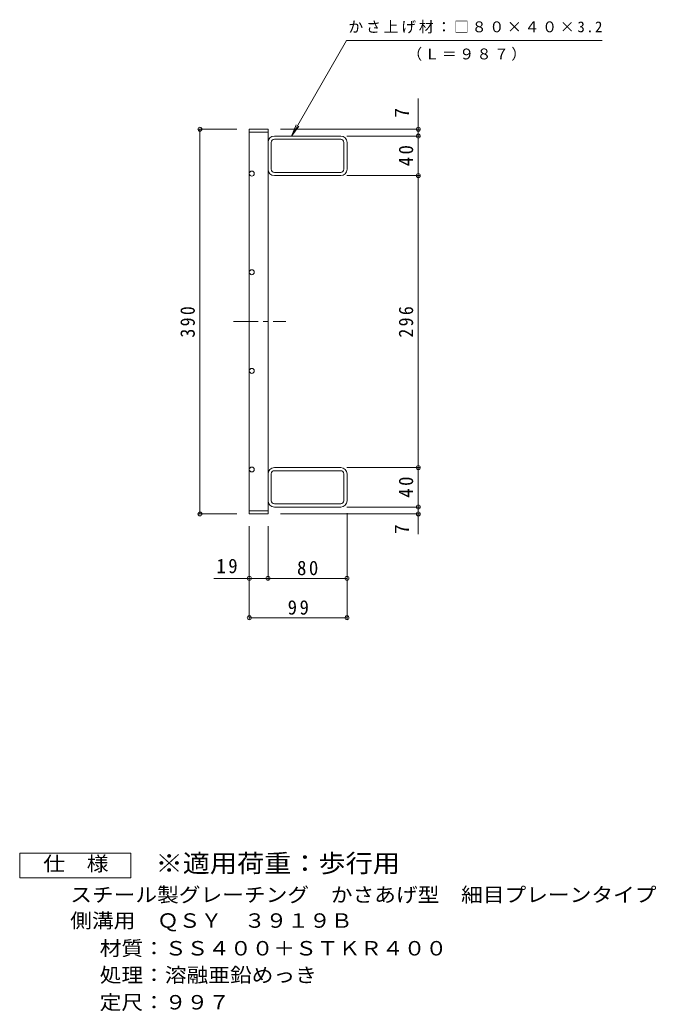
# Model space of a CAD drawing. Units: millimetres, scale not verified. Extents: x -803 to 892, y -682 to 570.
# Drawn here: x 247 to 892, y -501 to 504 of the extents above; entities that cross this region are included whole.
import ezdxf
from ezdxf.enums import TextEntityAlignment as Align

# ---------------------------------------------------------------- set-up
doc = ezdxf.new("R2010")
doc.units = ezdxf.units.MM
doc.header["$LTSCALE"] = 5
doc.header["$PDMODE"] = 32
doc.header["$PDSIZE"] = 4
doc.linetypes.add('CHAIN1', pattern=[8, 5, -1, 1, -1])
for name, color, linetype, lineweight in [('A-1_ピット', 2, 'Continuous', 9), ('A-2_蓋', 3, 'Continuous', 9), ('A-4_寸法', 7, 'Continuous', 9), ('F-4_F-4ﾚｲﾔ', 2, 'Continuous', 9)]:
    doc.layers.add(name, color=color, linetype=linetype, lineweight=lineweight)
doc.layers.add('F-5_F-5ﾚｲﾔ', color=2, linetype='Continuous')
doc.styles.add('ＭＳ ゴシック', font='')
doc.styles.get('ＭＳ ゴシック').set_extended_font_data('MS Gothic')

msp = doc.modelspace()

# ---------------------------------------------------------------- linework, layer by layer
at = {"layer": 'A-1_ピット'}
for p, q in [((572.33, 386.346), (505.13, 386.346)), ((572.33, 383.146), (505.13, 383.146)), ((498.73, 352.745), (498.73, 379.946)), ((501.93, 352.746), (501.93, 379.945)), ((575.53, 352.746), (575.53, 379.945)), ((578.73, 352.745), (578.73, 379.946)), ((505.13, 349.546), (572.33, 349.546)), ((572.33, 346.346), (505.13, 346.346)), ((572.33, 50.346), (505.13, 50.346)), ((498.73, 43.946), (498.73, 16.746)), ((501.93, 43.946), (501.93, 16.746)), ((505.13, 47.146), (572.33, 47.146)), ((575.53, 43.946), (575.53, 16.746)), ((578.73, 43.946), (578.73, 16.746)), ((572.33, 13.546), (505.13, 13.546)), ((572.33, 10.346), (505.13, 10.346))]:
    msp.add_line(p, q, dxfattribs=at)
for centre, radius, start, end in [((505.13, 379.946), 6.4, 90, 180), ((505.13, 379.945), 3.2, 90, 180), ((572.33, 379.946), 6.4, 0, 90), ((572.33, 379.945), 3.2, 0, 90), ((505.13, 352.745), 6.4, 180, 270), ((505.13, 352.746), 3.2, 180, 270), ((572.33, 352.746), 3.2, 270, 0), ((572.33, 352.745), 6.4, 270, 0), ((505.13, 43.946), 6.4, 90, 180), ((572.33, 43.946), 6.4, 0, 90), ((505.13, 43.946), 3.2, 90, 180), ((572.33, 43.946), 3.2, 0, 90), ((505.13, 16.746), 6.4, 180, 270), ((505.13, 16.746), 3.2, 180, 270), ((572.33, 16.746), 3.2, 270, 0), ((572.33, 16.746), 6.4, 270, 0)]:
    msp.add_arc(centre, radius, start, end, dxfattribs=at)
at = {"layer": 'A-2_蓋'}
for p, q in [((479.73, 393.346), (498.73, 393.346)), ((479.73, 3.346), (479.73, 393.346)), ((498.73, 393.346), (498.73, 3.346)), ((479.73, 390.346), (498.73, 390.346)), ((479.73, 6.346), (498.73, 6.346)), ((479.73, 3.346), (498.73, 3.346))]:
    msp.add_line(p, q, dxfattribs=at)
at = {"layer": 'A-2_蓋', "linetype": 'CHAIN1'}
msp.add_line((463.787, 198.346), (516.908, 198.346), dxfattribs=at)
at = {"layer": 'A-2_蓋'}
for centre in [(482.23, 348.345), (482.23, 248.345), (482.23, 148.345), (482.23, 48.345)]:
    msp.add_circle(centre, 2.5, dxfattribs=at)
at = {"layer": 'A-4_寸法'}
for p, q in [((650.934, -17.177), (650.934, 424.362)), ((467.23, 393.346), (428.23, 393.346)), ((429.73, 3.346), (429.73, 393.346)), ((511.23, 393.346), (652.434, 393.346)), ((522.33, 386.346), (527.113, 397.894)), ((522.33, 386.346), (529.939, 396.262)), ((578.592, 386.346), (652.434, 386.346)), ((578.592, 346.345), (652.434, 346.345)), ((578.592, 50.346), (652.434, 50.346)), ((578.592, 10.346), (652.434, 10.346)), ((467.23, 3.346), (428.23, 3.346)), ((511.23, 3.346), (652.434, 3.346)), ((578.73, 4.246), (578.73, -103.459)), ((479.73, -9.154), (479.73, -103.459)), ((498.73, -9.154), (498.73, -63.459)), ((443.733, -61.959), (578.73, -61.959)), ((479.73, -101.959), (578.73, -101.959))]:
    msp.add_line(p, q, dxfattribs=at)
msp.add_lwpolyline([(522.33, 386.346), (578.333, 483.346), (837.15, 483.346)], dxfattribs=at)
for p in [(429.73, 393.346), (650.934, 393.346), (650.934, 386.346), (650.934, 346.345), (650.934, 50.346), (650.934, 10.346), (429.73, 3.346), (650.934, 3.346), (479.73, -61.959), (498.73, -61.959), (578.73, -61.959), (479.73, -101.959), (578.73, -101.959)]:
    msp.add_point(p, dxfattribs=at)
at = {"layer": 'F-4_F-4ﾚｲﾔ'}
msp.add_lwpolyline([(247.297, -365.473), (247.297, -340.473), (359.797, -340.473), (359.797, -365.473)], close=True, dxfattribs=at)

# ---------------------------------------------------------------- texts
at = {"layer": 'A-4_寸法', "color": 2, "style": 'ＭＳ ゴシック'}
for p in [(645.934, 404.974), (645.934, -17.177)]:
    msp.add_text('7', height=14.66, rotation=90, dxfattribs=at).set_placement(p, align=Align.BOTTOM_LEFT)
at = {"layer": 'A-4_寸法', "char_height": 11, "attachment_point": 7, "style": 'ＭＳ ゴシック'}
for s, insert in [('\\T1.19;かさ上げ材：□８０×４０×3.2', (580.101, 490.433)), ('\\T1.17;（Ｌ＝９８７）', (639.816, 462.665))]:
    msp.add_mtext(s, dxfattribs=dict(at, insert=insert))
at = {"layer": 'A-4_寸法', "color": 2, "char_height": 14.66, "attachment_point": 7, "rotation": 90, "style": 'ＭＳ ゴシック'}
for s, insert in [('\\T1.27;\\W0.95;40', (645.934, 355.721)), ('\\T1.27;\\W0.9;390', (424.73, 182.096)), ('\\T1.27;\\W0.9;296', (645.934, 182.096)), ('\\T1.27;\\W0.95;40', (645.934, 19.721))]:
    msp.add_mtext(s, dxfattribs=dict(at, insert=insert))
at = {"layer": 'A-4_寸法', "color": 2, "char_height": 14.66, "attachment_point": 7, "style": 'ＭＳ ゴシック'}
for s, insert in [('\\T1.27;\\W0.95;19', (446.392, -56.959)), ('\\T1.27;\\W0.95;80', (528.105, -58.959)), ('\\T1.27;\\W0.95;99', (518.605, -98.959))]:
    msp.add_mtext(s, dxfattribs=dict(at, insert=insert))
at = {"layer": 'F-4_F-4ﾚｲﾔ', "style": 'ＭＳ ゴシック', "width": 1.1}
for s, p in [('仕\u3000様', (271.047, -362.973)), ('スチール製グレーチング\u3000かさあげ型\u3000細目プレーンタイプ', (298.342, -394.433)), ('側溝用\u3000ＱＳＹ\u3000３９１９Ｂ', (298.342, -420.612)), ('材質：ＳＳ４００＋ＳＴＫＲ４００', (328.198, -448.687)), ('処理：溶融亜鉛めっき', (328.198, -475.825)), ('定尺：９９７', (328.198, -503.431))]:
    msp.add_text(s, height=14.66, dxfattribs=at).set_placement(p, align=Align.BOTTOM_LEFT)
at = {"layer": 'F-5_F-5ﾚｲﾔ', "color": 3, "style": 'ＭＳ ゴシック', "width": 1.1}
msp.add_text('※適用荷重：歩行用', height=18.33, dxfattribs=at).set_placement((384.797, -365.473), align=Align.BOTTOM_LEFT)

doc.saveas('drawing.dxf')
